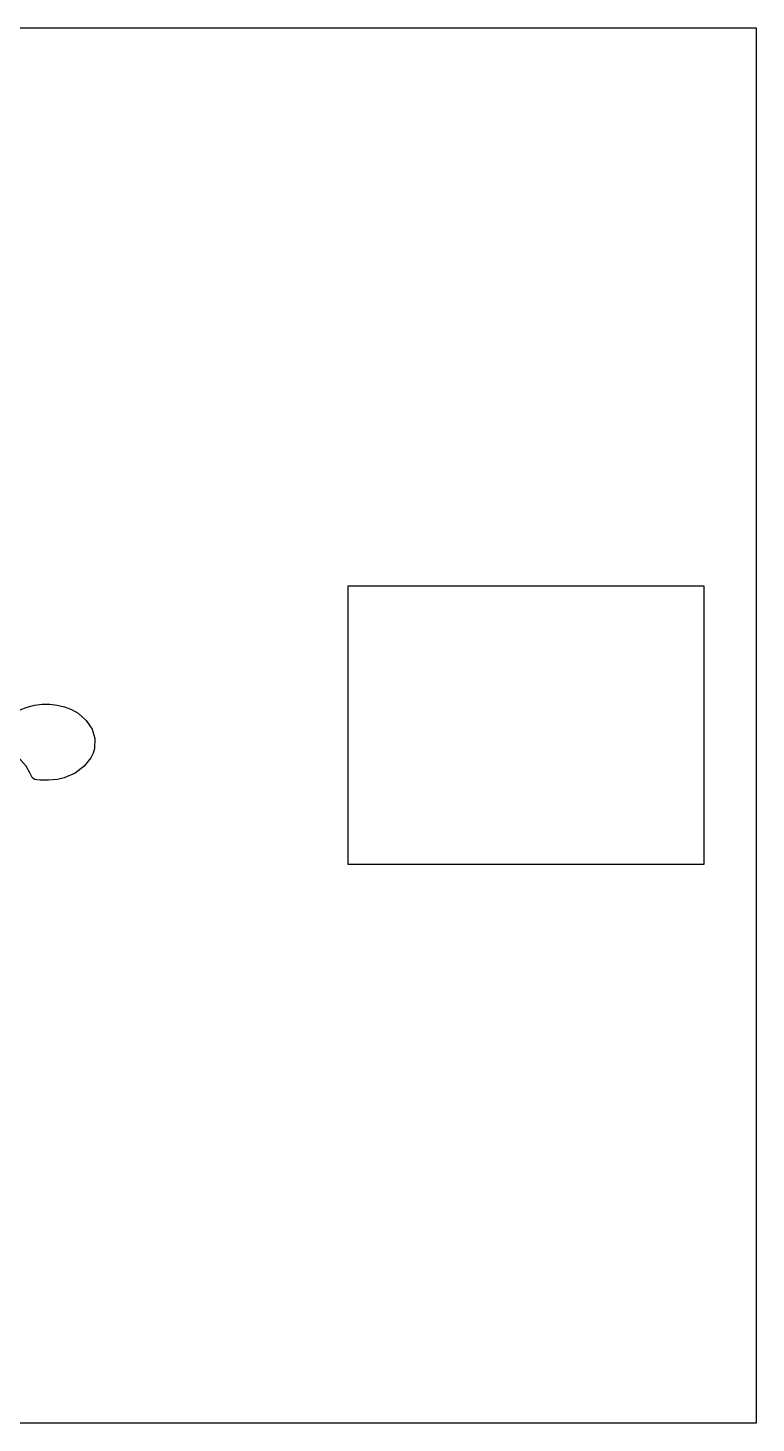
# Model space of a CAD drawing. Header units: inches. Extents: x 0 to 19.5, y 0 to 13.5.
# Drawn here: x 12.46 to 19.5, y 0 to 13.5 of the extents above; entities that cross this region are included whole.
import ezdxf

# ---------------------------------------------------------------- set-up
doc = ezdxf.new("R2010")
doc.units = ezdxf.units.IN

msp = doc.modelspace()

# ---------------------------------------------------------------- linework, layer by layer
at = {"layer": 'INTERIOR_PROFILES'}
msp.add_lwpolyline([(18.997, 5.407), (18.997, 8.099), (15.552, 8.099), (15.552, 5.407)], close=True, dxfattribs=at)
for points in [[(12.383, 6.9), (12.45, 6.928), (12.522, 6.947), (12.595, 6.956), (12.669, 6.957), (12.742, 6.948), (12.813, 6.931), (12.881, 6.905), (12.943, 6.869)], [(12.943, 6.869), (13.023, 6.799), (13.078, 6.716), (13.105, 6.625), (13.101, 6.529)], [(12.476, 6.293), (12.441, 6.356), (12.39, 6.416), (12.326, 6.469), (12.252, 6.513)], [(13.101, 6.529), (13.088, 6.483), (13.067, 6.438), (13.003, 6.357), (12.916, 6.29), (12.81, 6.243)], [(12.522, 6.228), (12.499, 6.248), (12.476, 6.293)], [(12.81, 6.243), (12.743, 6.229), (12.658, 6.221), (12.578, 6.22), (12.545, 6.223), (12.522, 6.228)]]:
    msp.add_lwpolyline(points, dxfattribs=at)
at = {"layer": 'OUTER_PROFILES'}
msp.add_lwpolyline([(0, 13.5), (19.5, 13.5), (19.5, 0), (0, 0)], close=True, dxfattribs=at)

doc.saveas('drawing.dxf')
